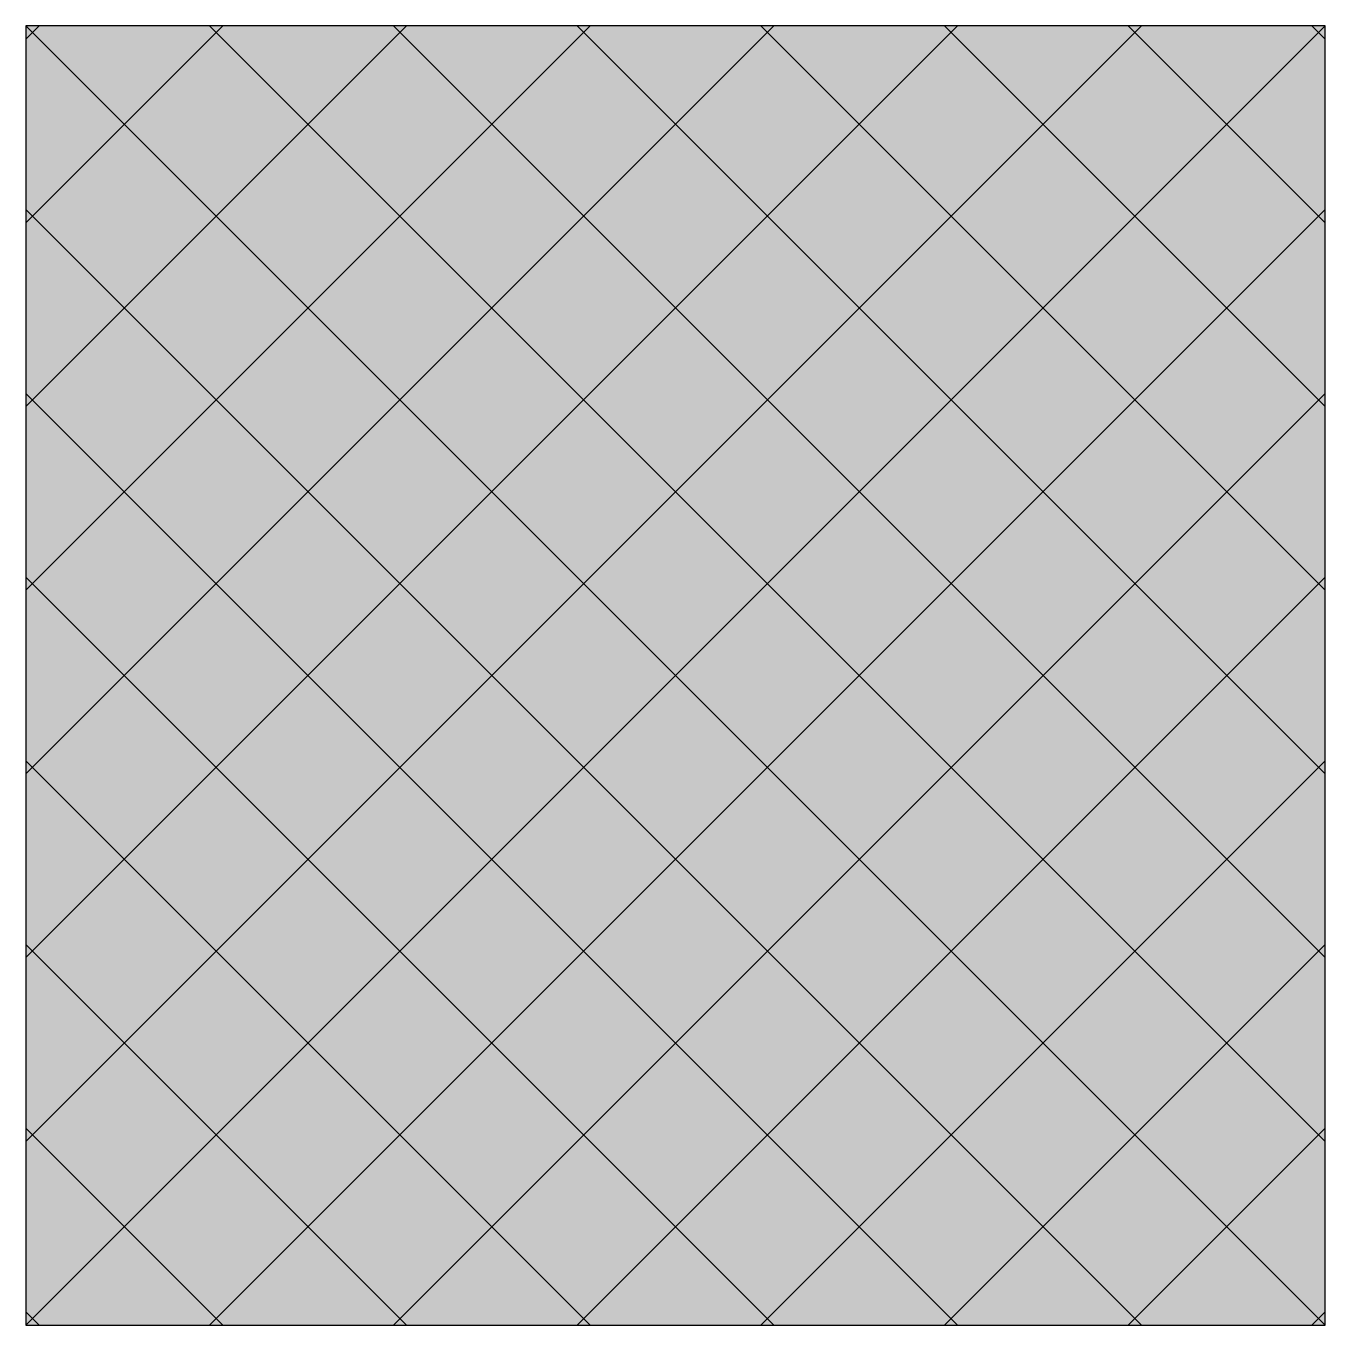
# Model space of a CAD drawing. Header units: feet. Extents: x -0.5 to 0.5, y -0.5 to 0.5.
import ezdxf

# ---------------------------------------------------------------- set-up
doc = ezdxf.new("R2010")
doc.units = ezdxf.units.FT
doc.header["$MEASUREMENT"] = 0

# ---------------------------------------------------------------- blocks, each defined once
blk = doc.blocks.new('*X1')
at = {"color": 0}
for p, q in [((-0.5, -0.5), (0.5, 0.5)), ((-0.5, -0.3586), (0.3586, 0.5)), ((-0.5, -0.2172), (0.2172, 0.5)), ((-0.5, -0.0757), (0.0757, 0.5)), ((-0.5, 0.0657), (-0.0657, 0.5)), ((-0.5, 0.2071), (-0.2071, 0.5)), ((-0.5, 0.3485), (-0.3485, 0.5)), ((-0.5, 0.4899), (-0.4899, 0.5)), ((0.5, -0.5), (-0.5, 0.5)), ((0.5, -0.3586), (-0.3586, 0.5)), ((0.5, -0.2172), (-0.2172, 0.5)), ((0.5, -0.0757), (-0.0757, 0.5)), ((0.5, 0.0657), (0.0657, 0.5)), ((0.5, 0.2071), (0.2071, 0.5)), ((0.5, 0.3485), (0.3485, 0.5)), ((0.5, 0.4899), (0.4899, 0.5)), ((0.3586, -0.5), (-0.5, 0.3586)), ((-0.3586, -0.5), (0.5, 0.3586)), ((0.2172, -0.5), (-0.5, 0.2172)), ((-0.2172, -0.5), (0.5, 0.2172)), ((0.0757, -0.5), (-0.5, 0.0757)), ((-0.0757, -0.5), (0.5, 0.0757)), ((-0.0657, -0.5), (-0.5, -0.0657)), ((0.0657, -0.5), (0.5, -0.0657)), ((-0.2071, -0.5), (-0.5, -0.2071)), ((0.2071, -0.5), (0.5, -0.2071)), ((-0.3485, -0.5), (-0.5, -0.3485)), ((0.3485, -0.5), (0.5, -0.3485)), ((-0.4899, -0.5), (-0.5, -0.4899)), ((0.4899, -0.5), (0.5, -0.4899))]:
    blk.add_line(p, q, dxfattribs=at)

msp = doc.modelspace()

# ---------------------------------------------------------------- linework, layer by layer
msp.add_solid([(0.5, 0.5, 1.0001), (-0.5, 0.5, 1.0001), (0.5, -0.5, 1.0001), (-0.5, -0.5, 1.0001)])
msp.add_3dface([(-0.5, 0.5, 1), (-0.5, -0.5, 1), (0.5, -0.5, 1), (0.5, 0.5, 1)])
at = {"layer": 'Defpoints'}
msp.add_point((0, 0), dxfattribs=at)

# ---------------------------------------------------------------- block references
msp.add_blockref('*X1', (0, 0, 1.0001))

doc.saveas('drawing.dxf')
